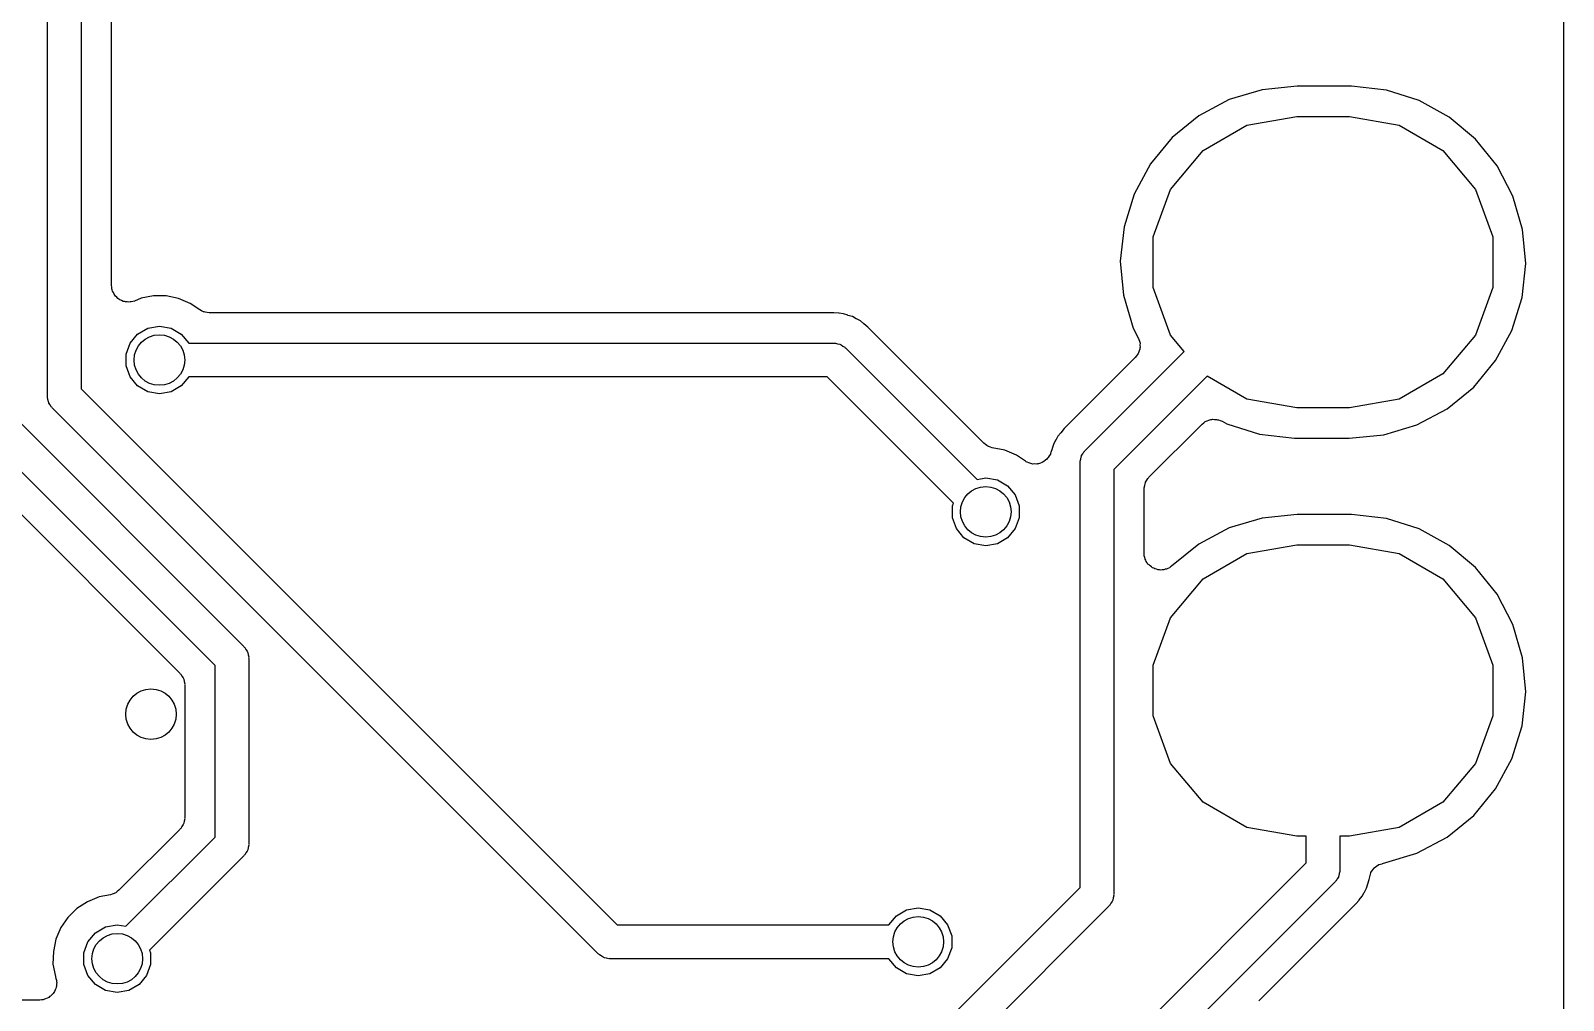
# Model space of a CAD drawing. Extents: x 125.1 to 143.2, y -145.5 to -100.1.
# Drawn here: x 134.14 to 143.22, y -138.95 to -133.2 of the extents above; entities that cross this region are included whole.
import ezdxf

# ---------------------------------------------------------------- set-up
doc = ezdxf.new("R2010")
doc.units = 0
doc.header["$MEASUREMENT"] = 0
doc.layers.add('BLACK', color=7, linetype='CONTINUOUS')

msp = doc.modelspace()

# ---------------------------------------------------------------- linework, layer by layer
at = {"layer": 'Black'}
for p, q in [((143.225, -100.175), (143.225, -145.425)), ((134.236, -135.363), (134.236, -132.684)), ((134.436, -132.684), (134.436, -135.321)), ((134.616, -134.707), (134.616, -132.695)), ((141.439, -133.547), (141.244, -133.606)), ((141.646, -133.526), (141.439, -133.547)), ((141.958, -133.526), (141.646, -133.526)), ((141.969, -133.526), (141.958, -133.526)), ((142.176, -133.55), (141.969, -133.526)), ((142.37, -133.611), (142.176, -133.55)), ((141.244, -133.606), (141.064, -133.701)), ((142.548, -133.709), (142.37, -133.611)), ((141.064, -133.701), (140.906, -133.83)), ((141.089, -133.908), (141.348, -133.758)), ((141.348, -133.758), (141.644, -133.706)), ((141.644, -133.706), (141.956, -133.706)), ((141.956, -133.706), (142.252, -133.758)), ((142.252, -133.758), (142.511, -133.908)), ((142.704, -133.84), (142.548, -133.709)), ((140.906, -133.83), (140.777, -133.987)), ((142.832, -133.999), (142.704, -133.84)), ((140.896, -134.138), (141.089, -133.908)), ((142.511, -133.908), (142.704, -134.138)), ((140.777, -133.987), (140.68, -134.166)), ((142.926, -134.179), (142.832, -133.999)), ((140.793, -134.42), (140.896, -134.138)), ((142.704, -134.138), (142.807, -134.42)), ((140.68, -134.166), (140.62, -134.36)), ((142.983, -134.375), (142.926, -134.179)), ((140.62, -134.36), (140.598, -134.563)), ((143.002, -134.577), (142.983, -134.375)), ((140.793, -134.72), (140.793, -134.42)), ((142.807, -134.42), (142.807, -134.72)), ((140.598, -134.563), (140.617, -134.765)), ((142.98, -134.78), (143.002, -134.577)), ((134.617, -134.717), (134.616, -134.707)), ((134.618, -134.728), (134.617, -134.717)), ((134.62, -134.734), (134.618, -134.728)), ((134.622, -134.741), (134.62, -134.734)), ((134.627, -134.75), (134.622, -134.741)), ((134.631, -134.76), (134.627, -134.75)), ((134.635, -134.765), (134.631, -134.76)), ((134.639, -134.771), (134.635, -134.765)), ((134.647, -134.778), (134.639, -134.771)), ((134.654, -134.786), (134.647, -134.778)), ((134.865, -134.77), (134.792, -134.784)), ((134.94, -134.77), (134.865, -134.77)), ((135.013, -134.785), (134.94, -134.77)), ((140.617, -134.765), (140.674, -134.961)), ((140.896, -135.002), (140.793, -134.72)), ((142.807, -134.72), (142.704, -135.002)), ((142.92, -134.974), (142.98, -134.78)), ((134.66, -134.789), (134.654, -134.786)), ((134.666, -134.793), (134.66, -134.789)), ((134.675, -134.797), (134.666, -134.793)), ((134.685, -134.802), (134.675, -134.797)), ((134.692, -134.803), (134.685, -134.802)), ((134.698, -134.805), (134.692, -134.803)), ((134.709, -134.805), (134.698, -134.805)), ((134.719, -134.807), (134.709, -134.805)), ((134.726, -134.805), (134.719, -134.807)), ((134.733, -134.805), (134.726, -134.805)), ((134.743, -134.802), (134.733, -134.805)), ((134.753, -134.8), (134.743, -134.802)), ((134.792, -134.784), (134.753, -134.8)), ((135.082, -134.814), (135.013, -134.785)), ((135.139, -134.853), (135.082, -134.814)), ((135.15, -134.858), (135.139, -134.853)), ((135.161, -134.864), (135.15, -134.858)), ((135.166, -134.865), (135.161, -134.864)), ((135.171, -134.867), (135.166, -134.865)), ((135.183, -134.868), (135.171, -134.867)), ((135.195, -134.87), (135.183, -134.868)), ((138.899, -134.87), (135.195, -134.87)), ((138.929, -134.873), (138.899, -134.87)), ((138.93, -134.873), (138.929, -134.873)), ((138.957, -134.876), (138.93, -134.873)), ((138.93, -134.873), (138.93, -134.873)), ((134.771, -134.996), (134.831, -134.961)), ((134.831, -134.961), (134.9, -134.949)), ((134.9, -134.949), (134.969, -134.961)), ((134.969, -134.961), (135.029, -134.996)), ((138.982, -134.884), (138.957, -134.876)), ((138.983, -134.884), (138.982, -134.884)), ((138.983, -134.885), (138.983, -134.884)), ((139.009, -134.892), (138.983, -134.885)), ((139.032, -134.905), (139.009, -134.892)), ((139.033, -134.905), (139.032, -134.905)), ((139.033, -134.906), (139.033, -134.905)), ((139.057, -134.918), (139.033, -134.906)), ((139.077, -134.936), (139.057, -134.918)), ((139.078, -134.936), (139.077, -134.936)), ((139.101, -134.955), (139.078, -134.936)), ((139.078, -134.936), (139.078, -134.936)), ((139.789, -135.643), (139.101, -134.955)), ((140.674, -134.961), (140.704, -135.018)), ((134.702, -135.115), (134.726, -135.05)), ((134.726, -135.05), (134.771, -134.996)), ((135.029, -134.996), (135.074, -135.05)), ((135.074, -135.05), (135.074, -135.05)), ((135.074, -135.05), (138.9, -135.05)), ((138.9, -135.05), (138.904, -135.051)), ((138.904, -135.051), (138.909, -135.05)), ((138.909, -135.05), (138.921, -135.054)), ((138.921, -135.054), (138.934, -135.056)), ((140.704, -135.018), (140.708, -135.029)), ((140.708, -135.029), (140.712, -135.039)), ((140.712, -135.039), (140.713, -135.045)), ((140.713, -135.045), (140.715, -135.051)), ((140.715, -135.051), (140.714, -135.062)), ((140.977, -135.099), (140.896, -135.002)), ((142.704, -135.002), (142.511, -135.232)), ((142.823, -135.153), (142.92, -134.974)), ((134.702, -135.185), (134.702, -135.115)), ((138.934, -135.056), (138.938, -135.058)), ((138.938, -135.058), (138.942, -135.059)), ((138.942, -135.059), (138.953, -135.067)), ((138.953, -135.067), (138.964, -135.073)), ((138.964, -135.073), (138.967, -135.077)), ((138.967, -135.077), (138.971, -135.079)), ((138.971, -135.079), (139.75, -135.858)), ((140.686, -135.135), (140.264, -135.557)), ((140.388, -135.688), (140.977, -135.099)), ((140.693, -135.126), (140.686, -135.135)), ((140.7, -135.118), (140.693, -135.126)), ((140.703, -135.112), (140.7, -135.118)), ((140.706, -135.107), (140.703, -135.112)), ((140.709, -135.096), (140.706, -135.107)), ((140.713, -135.086), (140.709, -135.096)), ((140.714, -135.08), (140.713, -135.086)), ((140.714, -135.062), (140.715, -135.073)), ((140.715, -135.073), (140.714, -135.08)), ((134.726, -135.25), (134.702, -135.185)), ((142.511, -135.232), (142.252, -135.382)), ((142.694, -135.31), (142.823, -135.153)), ((134.436, -135.321), (137.614, -138.5)), ((134.771, -135.304), (134.726, -135.25)), ((134.831, -135.339), (134.771, -135.304)), ((135.029, -135.304), (134.969, -135.339)), ((135.074, -135.25), (135.029, -135.304)), ((138.859, -135.25), (135.074, -135.25)), ((135.074, -135.25), (135.074, -135.25)), ((139.608, -135.999), (138.859, -135.25)), ((141.113, -135.246), (140.559, -135.8)), ((141.348, -135.382), (141.113, -135.246)), ((142.536, -135.439), (142.694, -135.31)), ((133.88, -135.328), (135.401, -136.849)), ((134.236, -135.367), (134.236, -135.363)), ((134.236, -135.371), (134.236, -135.367)), ((134.239, -135.384), (134.236, -135.371)), ((134.242, -135.397), (134.239, -135.384)), ((134.244, -135.401), (134.242, -135.397)), ((134.245, -135.405), (134.244, -135.401)), ((134.252, -135.416), (134.245, -135.405)), ((134.259, -135.427), (134.252, -135.416)), ((134.9, -135.351), (134.831, -135.339)), ((134.969, -135.339), (134.9, -135.351)), ((141.644, -135.434), (141.348, -135.382)), ((142.252, -135.382), (141.956, -135.434)), ((135.23, -136.961), (133.709, -135.44)), ((134.262, -135.43), (134.259, -135.427)), ((134.265, -135.433), (134.262, -135.43)), ((137.502, -138.671), (134.265, -135.433)), ((141.112, -135.51), (141.123, -135.507)), ((141.123, -135.507), (141.135, -135.503)), ((141.135, -135.503), (141.14, -135.503)), ((141.14, -135.503), (141.145, -135.501)), ((141.145, -135.501), (141.157, -135.502)), ((141.157, -135.502), (141.169, -135.502)), ((141.169, -135.502), (141.175, -135.504)), ((141.175, -135.504), (141.18, -135.504)), ((141.18, -135.504), (141.191, -135.509)), ((141.191, -135.509), (141.202, -135.513)), ((141.956, -135.434), (141.644, -135.434)), ((142.356, -135.534), (142.536, -135.439)), ((133.582, -135.568), (135.021, -137.006)), ((140.245, -135.581), (140.227, -135.602)), ((140.264, -135.557), (140.245, -135.581)), ((140.245, -135.581), (140.245, -135.581)), ((140.245, -135.581), (140.245, -135.581)), ((140.768, -135.845), (141.083, -135.53)), ((141.083, -135.53), (141.093, -135.523)), ((141.093, -135.523), (141.102, -135.515)), ((141.102, -135.515), (141.107, -135.513)), ((141.107, -135.513), (141.112, -135.51)), ((141.202, -135.513), (141.23, -135.529)), ((141.23, -135.529), (141.424, -135.59)), ((141.424, -135.59), (141.631, -135.614)), ((141.954, -135.614), (142.161, -135.593)), ((142.161, -135.593), (142.356, -135.534)), ((139.798, -135.65), (139.789, -135.643)), ((139.807, -135.657), (139.798, -135.65)), ((139.813, -135.66), (139.807, -135.657)), ((139.817, -135.663), (139.813, -135.66)), ((139.829, -135.666), (139.817, -135.663)), ((139.839, -135.67), (139.829, -135.666)), ((139.913, -135.685), (139.839, -135.67)), ((139.982, -135.714), (139.913, -135.685)), ((140.193, -135.676), (140.186, -135.698)), ((140.194, -135.675), (140.193, -135.676)), ((140.193, -135.676), (140.193, -135.676)), ((140.201, -135.65), (140.194, -135.675)), ((140.214, -135.626), (140.201, -135.65)), ((140.215, -135.625), (140.214, -135.626)), ((140.214, -135.626), (140.214, -135.626)), ((140.227, -135.602), (140.215, -135.625)), ((140.386, -135.692), (140.388, -135.688)), ((141.631, -135.614), (141.642, -135.614)), ((141.642, -135.614), (141.954, -135.614)), ((140.035, -135.75), (139.982, -135.714)), ((140.04, -135.753), (140.035, -135.75)), ((140.045, -135.756), (140.04, -135.753)), ((140.056, -135.76), (140.045, -135.756)), ((140.067, -135.764), (140.056, -135.76)), ((140.073, -135.765), (140.067, -135.764)), ((140.078, -135.767), (140.073, -135.765)), ((140.09, -135.766), (140.078, -135.767)), ((140.102, -135.767), (140.09, -135.766)), ((140.107, -135.765), (140.102, -135.767)), ((140.113, -135.765), (140.107, -135.765)), ((140.124, -135.761), (140.113, -135.765)), ((140.135, -135.757), (140.124, -135.761)), ((140.14, -135.754), (140.135, -135.757)), ((140.145, -135.752), (140.14, -135.754)), ((140.154, -135.744), (140.145, -135.752)), ((140.163, -135.737), (140.154, -135.744)), ((140.166, -135.732), (140.163, -135.737)), ((140.17, -135.728), (140.166, -135.732)), ((140.176, -135.718), (140.17, -135.728)), ((140.183, -135.708), (140.176, -135.718)), ((140.184, -135.703), (140.183, -135.708)), ((140.186, -135.698), (140.184, -135.703)), ((140.359, -135.75), (140.363, -135.737)), ((140.36, -135.754), (140.359, -135.75)), ((140.359, -135.759), (140.36, -135.754)), ((140.359, -138.277), (140.359, -135.759)), ((140.363, -135.737), (140.365, -135.724)), ((140.365, -135.724), (140.367, -135.721)), ((140.367, -135.721), (140.368, -135.716)), ((140.368, -135.716), (140.376, -135.706)), ((140.376, -135.706), (140.382, -135.694)), ((140.382, -135.694), (140.386, -135.692)), ((139.75, -135.858), (139.8, -135.849)), ((139.8, -135.849), (139.869, -135.861)), ((139.869, -135.861), (139.929, -135.896)), ((140.559, -135.8), (140.559, -138.318)), ((140.748, -135.874), (140.756, -135.863)), ((140.756, -135.863), (140.762, -135.852)), ((140.762, -135.852), (140.766, -135.849)), ((140.766, -135.849), (140.768, -135.845)), ((139.929, -135.896), (139.974, -135.95)), ((139.974, -135.95), (139.998, -136.015)), ((140.739, -135.907), (140.743, -135.895)), ((140.74, -135.912), (140.739, -135.907)), ((140.739, -135.916), (140.74, -135.912)), ((140.739, -136.296), (140.739, -135.916)), ((140.743, -135.895), (140.745, -135.882)), ((140.745, -135.882), (140.747, -135.878)), ((140.747, -135.878), (140.748, -135.874)), ((139.602, -136.015), (139.608, -135.999)), ((139.602, -136.085), (139.602, -136.015)), ((139.998, -136.015), (139.998, -136.085)), ((139.626, -136.15), (139.602, -136.085)), ((139.998, -136.085), (139.974, -136.15)), ((141.439, -136.087), (141.244, -136.146)), ((141.646, -136.066), (141.439, -136.087)), ((141.958, -136.066), (141.646, -136.066)), ((141.969, -136.066), (141.958, -136.066)), ((142.176, -136.09), (141.969, -136.066)), ((142.37, -136.151), (142.176, -136.09)), ((139.671, -136.204), (139.626, -136.15)), ((139.731, -136.239), (139.671, -136.204)), ((139.929, -136.204), (139.869, -136.239)), ((139.974, -136.15), (139.929, -136.204)), ((141.244, -136.146), (141.064, -136.241)), ((142.548, -136.249), (142.37, -136.151)), ((139.8, -136.251), (139.731, -136.239)), ((139.869, -136.239), (139.8, -136.251)), ((140.74, -136.304), (140.739, -136.296)), ((140.74, -136.312), (140.74, -136.304)), ((140.743, -136.321), (140.74, -136.312)), ((140.745, -136.33), (140.743, -136.321)), ((141.064, -136.241), (140.902, -136.373)), ((141.089, -136.448), (141.348, -136.298)), ((141.348, -136.298), (141.644, -136.246)), ((141.644, -136.246), (141.956, -136.246)), ((141.956, -136.246), (142.252, -136.298)), ((142.252, -136.298), (142.511, -136.448)), ((142.704, -136.38), (142.548, -136.249)), ((140.749, -136.337), (140.745, -136.33)), ((140.752, -136.344), (140.749, -136.337)), ((140.758, -136.352), (140.752, -136.344)), ((140.762, -136.36), (140.758, -136.352)), ((140.769, -136.365), (140.762, -136.36)), ((140.774, -136.371), (140.769, -136.365)), ((140.782, -136.376), (140.774, -136.371)), ((140.789, -136.382), (140.782, -136.376)), ((140.797, -136.385), (140.789, -136.382)), ((140.803, -136.389), (140.797, -136.385)), ((140.813, -136.391), (140.803, -136.389)), ((140.822, -136.394), (140.813, -136.391)), ((140.83, -136.394), (140.822, -136.394)), ((140.838, -136.396), (140.83, -136.394)), ((140.847, -136.394), (140.838, -136.396)), ((140.856, -136.394), (140.847, -136.394)), ((140.864, -136.391), (140.856, -136.394)), ((140.872, -136.39), (140.864, -136.391)), ((140.88, -136.386), (140.872, -136.39)), ((140.889, -136.382), (140.88, -136.386)), ((140.895, -136.377), (140.889, -136.382)), ((140.902, -136.373), (140.895, -136.377)), ((142.832, -136.539), (142.704, -136.38)), ((140.896, -136.678), (141.089, -136.448)), ((142.511, -136.448), (142.704, -136.678)), ((142.926, -136.719), (142.832, -136.539)), ((140.793, -136.96), (140.896, -136.678)), ((142.704, -136.678), (142.807, -136.96)), ((142.983, -136.915), (142.926, -136.719)), ((135.401, -136.849), (135.403, -136.852)), ((135.403, -136.852), (135.407, -136.855)), ((135.407, -136.855), (135.413, -136.867)), ((135.413, -136.867), (135.421, -136.877)), ((135.23, -137.979), (135.23, -136.961)), ((135.421, -136.877), (135.422, -136.882)), ((135.422, -136.882), (135.424, -136.885)), ((135.424, -136.885), (135.426, -136.898)), ((135.426, -136.898), (135.43, -136.911)), ((135.43, -136.911), (135.429, -136.915)), ((135.429, -136.915), (135.43, -136.92)), ((135.43, -136.92), (135.43, -138.02)), ((140.793, -137.26), (140.793, -136.96)), ((142.807, -136.96), (142.807, -137.26)), ((143.002, -137.117), (142.983, -136.915)), ((135.021, -137.006), (135.023, -137.01)), ((135.023, -137.01), (135.027, -137.013)), ((135.027, -137.013), (135.033, -137.024)), ((135.033, -137.024), (135.041, -137.035)), ((135.041, -137.035), (135.042, -137.039)), ((135.042, -137.039), (135.044, -137.043)), ((135.044, -137.043), (135.046, -137.056)), ((135.046, -137.056), (135.05, -137.068)), ((135.05, -137.068), (135.049, -137.073)), ((135.049, -137.073), (135.05, -137.077)), ((135.05, -137.077), (135.05, -137.863)), ((142.98, -137.32), (143.002, -137.117)), ((140.896, -137.542), (140.793, -137.26)), ((142.807, -137.26), (142.704, -137.542)), ((142.92, -137.514), (142.98, -137.32)), ((141.089, -137.772), (140.896, -137.542)), ((142.704, -137.542), (142.511, -137.772)), ((142.823, -137.693), (142.92, -137.514)), ((141.348, -137.922), (141.089, -137.772)), ((142.511, -137.772), (142.252, -137.922)), ((142.694, -137.85), (142.823, -137.693)), ((135.05, -137.871), (135.046, -137.884)), ((135.05, -137.863), (135.049, -137.867)), ((135.049, -137.867), (135.05, -137.871)), ((142.536, -137.979), (142.694, -137.85)), ((135.021, -137.933), (134.66, -138.294)), ((135.023, -137.93), (135.021, -137.933)), ((135.027, -137.927), (135.023, -137.93)), ((135.033, -137.916), (135.027, -137.927)), ((135.041, -137.905), (135.033, -137.916)), ((135.042, -137.901), (135.041, -137.905)), ((135.044, -137.897), (135.042, -137.901)), ((135.046, -137.884), (135.044, -137.897)), ((141.644, -137.974), (141.348, -137.922)), ((142.252, -137.922), (141.956, -137.974)), ((134.7, -138.508), (135.23, -137.979)), ((135.424, -138.054), (135.422, -138.058)), ((135.426, -138.041), (135.424, -138.054)), ((135.43, -138.029), (135.426, -138.041)), ((135.43, -138.02), (135.429, -138.024)), ((135.429, -138.024), (135.43, -138.029)), ((141.7, -137.974), (141.644, -137.974)), ((141.7, -138.132), (141.7, -137.974)), ((141.956, -137.974), (141.9, -137.974)), ((141.9, -137.974), (141.9, -138.174)), ((142.356, -138.074), (142.536, -137.979)), ((135.401, -138.091), (134.842, -138.649)), ((135.403, -138.087), (135.401, -138.091)), ((135.407, -138.084), (135.403, -138.087)), ((135.413, -138.073), (135.407, -138.084)), ((135.421, -138.062), (135.413, -138.073)), ((135.422, -138.058), (135.421, -138.062)), ((140.257, -139.575), (141.7, -138.132)), ((142.118, -138.152), (142.131, -138.142)), ((142.131, -138.142), (142.132, -138.142)), ((142.132, -138.142), (142.133, -138.141)), ((142.133, -138.141), (142.149, -138.137)), ((142.149, -138.137), (142.15, -138.137)), ((142.15, -138.137), (142.152, -138.136)), ((142.152, -138.136), (142.356, -138.074)), ((141.883, -138.227), (141.877, -138.238)), ((141.891, -138.216), (141.883, -138.227)), ((141.892, -138.212), (141.891, -138.216)), ((141.894, -138.208), (141.892, -138.212)), ((141.896, -138.195), (141.894, -138.208)), ((141.9, -138.182), (141.896, -138.195)), ((141.9, -138.174), (141.899, -138.178)), ((141.899, -138.178), (141.9, -138.182)), ((142.066, -138.256), (142.074, -138.23)), ((142.074, -138.23), (142.075, -138.222)), ((142.075, -138.222), (142.079, -138.207)), ((142.079, -138.207), (142.083, -138.191)), ((142.083, -138.191), (142.084, -138.19)), ((142.084, -138.189), (142.094, -138.176)), ((142.084, -138.19), (142.084, -138.189)), ((142.094, -138.176), (142.103, -138.163)), ((142.103, -138.163), (142.104, -138.162)), ((142.104, -138.161), (142.118, -138.152)), ((142.104, -138.162), (142.104, -138.161)), ((134.609, -138.321), (134.542, -138.334)), ((134.62, -138.317), (134.609, -138.321)), ((134.632, -138.313), (134.62, -138.317)), ((134.636, -138.311), (134.632, -138.313)), ((134.641, -138.309), (134.636, -138.311)), ((134.65, -138.301), (134.641, -138.309)), ((134.66, -138.294), (134.65, -138.301)), ((139.511, -139.125), (140.359, -138.277)), ((141.871, -138.244), (140.369, -139.746)), ((140.559, -138.318), (140.558, -138.322)), ((140.558, -138.322), (140.559, -138.327)), ((141.873, -138.241), (141.871, -138.244)), ((141.877, -138.238), (141.873, -138.241)), ((142.032, -138.33), (142.044, -138.307)), ((142.044, -138.307), (142.045, -138.306)), ((142.045, -138.306), (142.058, -138.282)), ((142.045, -138.306), (142.045, -138.306)), ((142.058, -138.282), (142.065, -138.257)), ((142.065, -138.257), (142.066, -138.256)), ((142.066, -138.256), (142.066, -138.256)), ((134.411, -138.402), (134.357, -138.455)), ((134.473, -138.362), (134.411, -138.402)), ((134.542, -138.334), (134.473, -138.362)), ((139.271, -138.446), (139.331, -138.411)), ((139.331, -138.411), (139.4, -138.399)), ((139.4, -138.399), (139.469, -138.411)), ((139.469, -138.411), (139.529, -138.446)), ((140.53, -138.389), (139.623, -139.296)), ((140.532, -138.385), (140.53, -138.389)), ((140.536, -138.382), (140.532, -138.385)), ((140.542, -138.371), (140.536, -138.382)), ((140.55, -138.36), (140.542, -138.371)), ((140.551, -138.356), (140.55, -138.36)), ((140.553, -138.352), (140.551, -138.356)), ((140.555, -138.339), (140.553, -138.352)), ((140.559, -138.327), (140.555, -138.339)), ((141.42, -138.949), (141.995, -138.375)), ((141.995, -138.375), (142.014, -138.352)), ((142.014, -138.351), (142.032, -138.33)), ((142.014, -138.352), (142.014, -138.351)), ((142.014, -138.351), (142.014, -138.351)), ((134.357, -138.455), (134.315, -138.516)), ((134.581, -138.511), (134.65, -138.499)), ((134.65, -138.499), (134.7, -138.508)), ((137.614, -138.5), (139.226, -138.5)), ((139.226, -138.5), (139.271, -138.446)), ((139.226, -138.5), (139.226, -138.5)), ((139.529, -138.446), (139.574, -138.5)), ((139.574, -138.5), (139.598, -138.565)), ((134.286, -138.585), (134.271, -138.657)), ((134.315, -138.516), (134.286, -138.585)), ((134.476, -138.6), (134.521, -138.546)), ((134.521, -138.546), (134.581, -138.511)), ((139.598, -138.565), (139.598, -138.635)), ((134.271, -138.657), (134.269, -138.732)), ((134.452, -138.665), (134.476, -138.6)), ((134.452, -138.735), (134.452, -138.665)), ((134.842, -138.649), (134.848, -138.665)), ((134.848, -138.665), (134.848, -138.735)), ((137.506, -138.673), (137.502, -138.671)), ((137.509, -138.677), (137.506, -138.673)), ((137.52, -138.683), (137.509, -138.677)), ((137.531, -138.691), (137.52, -138.683)), ((139.598, -138.635), (139.574, -138.7)), ((134.269, -138.732), (134.283, -138.805)), ((134.476, -138.8), (134.452, -138.735)), ((134.848, -138.735), (134.824, -138.8)), ((137.535, -138.692), (137.531, -138.691)), ((137.539, -138.694), (137.535, -138.692)), ((137.552, -138.696), (137.539, -138.694)), ((137.564, -138.7), (137.552, -138.696)), ((137.569, -138.699), (137.564, -138.7)), ((137.573, -138.7), (137.569, -138.699)), ((139.226, -138.7), (137.573, -138.7)), ((139.271, -138.754), (139.226, -138.7)), ((139.226, -138.7), (139.226, -138.7)), ((139.331, -138.789), (139.271, -138.754)), ((139.529, -138.754), (139.469, -138.789)), ((139.574, -138.7), (139.529, -138.754)), ((134.283, -138.805), (134.284, -138.808)), ((134.284, -138.808), (134.286, -138.818)), ((134.286, -138.818), (134.29, -138.828)), ((134.287, -138.869), (134.286, -138.877)), ((134.29, -138.862), (134.287, -138.869)), ((134.29, -138.828), (134.29, -138.835)), ((134.29, -138.835), (134.291, -138.842)), ((134.291, -138.842), (134.29, -138.852)), ((134.29, -138.852), (134.29, -138.862)), ((134.521, -138.854), (134.476, -138.8)), ((134.581, -138.889), (134.521, -138.854)), ((134.779, -138.854), (134.719, -138.889)), ((134.824, -138.8), (134.779, -138.854)), ((139.4, -138.801), (139.331, -138.789)), ((139.469, -138.789), (139.4, -138.801)), ((134.191, -138.945), (133.909, -138.945)), ((134.201, -138.943), (134.191, -138.945)), ((134.211, -138.943), (134.201, -138.943)), ((134.218, -138.94), (134.211, -138.943)), ((134.225, -138.939), (134.218, -138.94)), ((134.234, -138.934), (134.225, -138.939)), ((134.244, -138.93), (134.234, -138.934)), ((134.249, -138.925), (134.244, -138.93)), ((134.255, -138.922), (134.249, -138.925)), ((134.262, -138.914), (134.255, -138.922)), ((134.27, -138.907), (134.262, -138.914)), ((134.273, -138.901), (134.27, -138.907)), ((134.278, -138.895), (134.273, -138.901)), ((134.281, -138.885), (134.278, -138.895)), ((134.286, -138.877), (134.281, -138.885)), ((134.65, -138.901), (134.581, -138.889)), ((134.719, -138.889), (134.65, -138.901))]:
    msp.add_line(p, q, dxfattribs=at)
for centre in [(134.9, -135.15), (139.8, -136.05), (134.85, -137.25), (139.4, -138.6), (134.65, -138.7)]:
    msp.add_circle(centre, 0.15, dxfattribs=at)

doc.saveas('drawing.dxf')
